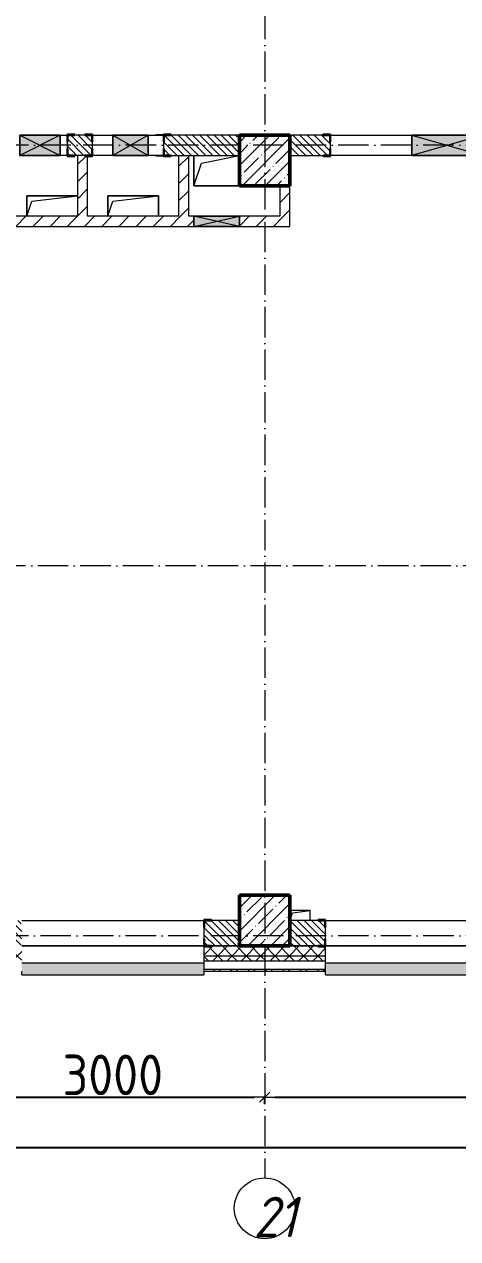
# Model space of a CAD drawing. Header units: millimetres. Extents: x -213536 to 1564669, y -45299 to 942238.
# Drawn here: x 170004 to 174286, y 511308 to 523291 of the extents above; entities that cross this region are included whole.
import ezdxf

# ---------------------------------------------------------------- set-up
doc = ezdxf.new("R2010")
doc.units = ezdxf.units.MM
doc.linetypes.add('50_200_ШТРИХ_1Т_ш5_п1_п1_', pattern=[700, 500, -100, 0, -100])
for name, color, linetype, lineweight in [('3.3) Вычитаем ЖБбалки 0.4м -', 31, 'Continuous', 30), ('A-____-____-DIMS', 7, 'Continuous', 9), ('A-DETL-GENF-OTLN', 7, 'Continuous', 9), ('A-FLOR-____-OTLN', 7, 'Continuous', 9), ('A-GENM-____-MCUT', 7, 'Continuous', 25), ('A-GENM-____-OTLN', 7, 'Continuous', 9), ('A-GENM-____-OTLN-1', 7, 'Continuous', 25), ('A-GLAZ-____-OTLN', 7, 'Continuous', 9), ('A-WALL-____-MCUT', 7, 'Continuous', 13), ('A-WALL-____-MCUT-1', 7, 'Continuous', 9), ('A-WALL-____-OTLN', 7, 'Continuous', 9), ('A-WALL-____-PATT-1', 7, 'Continuous', 9), ('A-WALL-FNSH-MCUT-1', 7, 'Continuous', 9), ('I-WALL-____-OTLN', 7, 'Continuous', 9), ('S-COLS-____-MCUT', 7, 'Continuous', 50), ('S-COLS-____-OTLN', 7, 'Continuous', 9), ('S-GRID-____-IDEN', 7, 'Continuous', 9), ('S-GRID-____-OTLN-1', 7, '50_200_ШТРИХ_1Т_ш5_п1_п1_', 9)]:
    doc.layers.add(name, color=color, linetype=linetype, lineweight=lineweight)
doc.layers.add('A-GLAZ-____-OTLN-1', color=7, linetype='Continuous', lineweight=9, true_color=0xc0c0c0)
doc.styles.add('ISOCPEUR_I_9', font='isocpeui.ttf', dxfattribs={"width": 0.9, "height": 250})
doc.styles.add('СПДС', font='isocpeur.ttf', dxfattribs={"width": 0.9})
doc.dimstyles.new('Размера А3', dxfattribs={"dimtxt": 200, "dimasz": 100, "dimexe": 70, "dimexo": 100, "dimgap": 20, "dimtad": 1, "dimdec": 0, "dimrnd": 10, "dimzin": 0, "dimdsep": 46, "dimtxsty": 'СПДС', "dimblk": 'ARROWHEAD_6', "dimcen": 1, "dimclrd": 256, "dimclre": 256, "dimclrt": 256, "dimazin": 0, "dimtfac": 1, "dimtdec": 0, "dimtmove": 2, "dimatfit": 3, "dimfxl": 1, "dimtolj": 1, "dimtzin": 0, "dimarcsym": 0})
pattern_1 = [(45, (142429.06, 459015.94), (-70.71068, 70.71068), []), (135, (142429.06, 459015.94), (-70.71068, -70.71068), [])]
pattern_2 = [(45, (142429.06, 459015.94), (-84.85281, 84.85281), [])]
pattern_3 = [(135, (142429.057, 459015.94), (-35.35534, -35.35534), [])]

# ---------------------------------------------------------------- blocks, each defined once
blk = doc.blocks.new('BSC_Колонна _Прямоугольная - 500х500-V48-АР1_План отверстий 3 этажа в осях 1-64_Ю-ЯЯ')
at = {"layer": 'S-COLS-____-OTLN'}
h = blk.add_hatch(dxfattribs=at)
h.set_pattern_fill('FP_56', color=256, style=0, pattern_type=2)
h.set_pattern_definition([(45, (-29950, -55431.04), (-114.04925, 114.04925), []), (45, (-29835.95, -55431.04), (-114.04925, 114.04925), [201.613, -40.323, 3.353, -36.97])])
h.paths.add_polyline_path([(-250, -250), (250, -250), (250, 250), (-250, 250)], flags=0)
at = {"layer": 'S-COLS-____-MCUT'}
for p, q in [((250, 250), (-250, 250)), ((-250, 250), (-250, -250)), ((250, -250), (250, 250)), ((-250, -250), (250, -250))]:
    blk.add_line(p, q, dxfattribs=at)
blk = doc.blocks.new('BSC_Колонна _Прямоугольная - 500х500-V49-АР1_План отверстий 3 этажа в осях 1-64_Ю-ЯЯ')
at = {"layer": 'S-COLS-____-OTLN'}
h = blk.add_hatch(dxfattribs=at)
h.set_pattern_fill('FP_57', color=256, style=0, pattern_type=2)
h.set_pattern_definition([(45, (-29950, -62931.04), (-114.04925, 114.04925), []), (45, (-29835.95, -62931.04), (-114.04925, 114.04925), [201.613, -40.323, 3.353, -36.97])])
h.paths.add_polyline_path([(-250, -250), (250, -250), (250, 250), (-250, 250)], flags=0)
at = {"layer": 'S-COLS-____-MCUT'}
for p, q in [((250, 250), (-250, 250)), ((-250, 250), (-250, -250)), ((250, -250), (250, 250)), ((-250, -250), (250, -250))]:
    blk.add_line(p, q, dxfattribs=at)
blk = doc.blocks.new('Фахверк_СКБ_Уголок - 250_2700-27497298-АР1_План отверстий 3 этажа в осях 1-64_Ю-ЯЯ')
at = {"layer": 'A-GENM-____-MCUT'}
for p, q in [((200, 181), (125, 181)), ((125, 181), (125, 106)), ((131, 106), (131, 175)), ((131, 175), (200, 175)), ((200, 175), (200, 181)), ((125, 106), (131, 106)), ((131, -6), (125, -6)), ((125, -6), (125, -81)), ((125, -81), (200, -81)), ((131, -75), (131, -6)), ((200, -75), (131, -75)), ((200, -81), (200, -75))]:
    blk.add_line(p, q, dxfattribs=at)
blk = doc.blocks.new('Фахверк_СКБ_Уголок - 200_3960-28268576-АР1_План отверстий 3 этажа в осях 1-64_Ю-ЯЯ')
at = {"layer": 'A-GENM-____-MCUT'}
for p, q in [((200, 156), (125, 156)), ((125, 156), (125, 81)), ((131, 81), (131, 150)), ((131, 150), (200, 150)), ((200, 150), (200, 156)), ((125, 81), (131, 81)), ((131, 19), (125, 19)), ((125, 19), (125, -56)), ((131, -50), (131, 19)), ((125, -56), (200, -56)), ((200, -50), (131, -50)), ((200, -56), (200, -50))]:
    blk.add_line(p, q, dxfattribs=at)
blk = doc.blocks.new('Фахверк_СКБ_Уголок - 200_3960_зеркало-28268689-АР1_План отверстий 3 этажа в осях 1-64_Ю-ЯЯ')
at = {"layer": 'A-GENM-____-MCUT'}
for p, q in [((200, 156), (125, 156)), ((125, 156), (125, 81)), ((131, 81), (131, 150)), ((131, 150), (200, 150)), ((200, 150), (200, 156)), ((125, 81), (131, 81)), ((131, 19), (125, 19)), ((125, 19), (125, -56)), ((131, -50), (131, 19)), ((125, -56), (200, -56)), ((200, -50), (131, -50)), ((200, -56), (200, -50))]:
    blk.add_line(p, q, dxfattribs=at)
blk = doc.blocks.new('154_Стойка_СКБ_Уголок - СМ-2180_200-28268025-АР1_План отверстий 3 этажа в осях 1-64_Ю-ЯЯ')
at = {"layer": 'A-GENM-____-MCUT'}
for p, q in [((125, 156), (125, 81)), ((200, 156), (125, 156)), ((131, 81), (131, 150)), ((131, 150), (200, 150)), ((200, 150), (200, 156)), ((125, 81), (131, 81)), ((131, 19), (125, 19)), ((125, 19), (125, -56)), ((131, -50), (131, 19)), ((125, -56), (200, -56)), ((200, -50), (131, -50)), ((200, -56), (200, -50))]:
    blk.add_line(p, q, dxfattribs=at)
blk = doc.blocks.new('Стойка_Влож_Уголок_Опорный - Уголок-28213941-АР1_План отверстий 3 этажа в осях 1-64_Ю-ЯЯ')
at = {"layer": 'A-GENM-____-OTLN'}
for p, q in [((-212, -6), (-212, 0)), ((0, 0), (0, -6)), ((-212, -75), (-212, -6)), ((-212, -6), (-206, -6)), ((-212, -75), (-206, -75)), ((-6, -6), (0, -6)), ((-6, -75), (0, -75)), ((0, -6), (0, -75))]:
    blk.add_line(p, q, dxfattribs=at)
blk = doc.blocks.new('AR_Отверстие прямоугольное _в плите_ - AR_Отверстие прямоугольное _в плите_-30229432-АР1_План отверстий 3 этажа в осях 1-64_Ю-ЯЯ')
at = {"layer": 'A-GENM-____-OTLN'}
for p, q in [((250, 100), (-250, 100)), ((-250, 100), (-250, -100)), ((-250, -100), (-200, 50)), ((-200, 50), (250, 100))]:
    blk.add_line(p, q, dxfattribs=at)
blk = doc.blocks.new('AR_Отверстие прямоугольное _в плите_ - AR_Отверстие прямоугольное _в плите_-V165-АР1_План отверстий 3 этажа в осях 1-64_Ю-ЯЯ')
at = {"layer": 'A-GENM-____-OTLN'}
for p, q in [((250, 100), (-250, 100)), ((-250, 100), (-250, -100)), ((-250, -100), (-200, 50)), ((-200, 50), (250, 100)), ((250, -100), (250, 100))]:
    blk.add_line(p, q, dxfattribs=at)
blk = doc.blocks.new('AR_Отверстие прямоугольное _в плите_ - AR_Отверстие прямоугольное _в плите_-V178-АР1_План отверстий 3 этажа в осях 1-64_Ю-ЯЯ')
at = {"layer": 'A-GENM-____-OTLN'}
for p, q in [((100, 50), (-100, 50)), ((-100, -50), (-75, 25)), ((-75, 25), (100, 50)), ((100, -50), (100, 50))]:
    blk.add_line(p, q, dxfattribs=at)
blk = doc.blocks.new('AR_Отверстие прямоугольное _в плите_ - AR_Отверстие прямоугольное _в плите_-30552670-АР1_План отверстий 3 этажа в осях 1-64_Ю-ЯЯ')
at = {"layer": 'A-GENM-____-OTLN'}
for p, q in [((-225, 150), (-225, -150)), ((-150, 75), (225, 150)), ((-225, -150), (-150, 75)), ((-225, -150), (225, -150))]:
    blk.add_line(p, q, dxfattribs=at)
blk = doc.blocks.new('Отлив_СКБ - Отлив витража_120_НВФ-31885687-АР1_План отверстий 3 этажа в осях 1-64_Ю-ЯЯ')
at = {"layer": 'A-GLAZ-____-OTLN-1'}
for points in [[(0, -2), (1800, -2), (1800, 0), (0, 0)], [(945, -120), (1800, -120), (1800, -2), (0, -2), (0, -120), (878, -120)]]:
    blk.add_hatch(color=256, dxfattribs=at).paths.add_polyline_path(points, flags=0)
at = {"layer": 'A-GLAZ-____-OTLN'}
for p, q in [((0, 0), (1800, 0)), ((1800, -2), (0, -2)), ((0, -120), (0, -83)), ((1800, -83), (1800, -120)), ((0, -120), (1800, -120))]:
    blk.add_line(p, q, dxfattribs=at)
blk = doc.blocks.new('AR_Отверстие прямоугольное _в стене_ - AR_Отверстие прямоугольное _в стене__ЭОМ-36421602-АР1_План отверстий 3 этажа в осях 1-64_Ю-ЯЯ')
at = {"layer": 'A-GLAZ-____-OTLN'}
blk.add_hatch(color=256, dxfattribs=at).paths.add_polyline_path([(200, -100), (200, 100), (-200, 100), (-200, -100)], flags=0)
at = {"layer": 'A-DETL-GENF-OTLN'}
for p, q in [((-200, -100), (-200, 100)), ((-200, 100), (200, 100)), ((200, 100), (-200, -100)), ((-200, 100), (200, -100)), ((200, 100), (-200, 100)), ((-200, 100), (-200, -100)), ((200, 100), (200, -100)), ((200, -100), (200, 100)), ((200, -100), (-200, -100)), ((-200, -100), (200, -100))]:
    blk.add_line(p, q, dxfattribs=at)
blk = doc.blocks.new('AR_Отверстие прямоугольное _в стене_ - AR_Отверстие прямоугольное _в стене__ЭОМ-36921298-АР1_План отверстий 3 этажа в осях 1-64_Ю-ЯЯ')
at = {"layer": 'A-GLAZ-____-OTLN'}
blk.add_hatch(color=256, dxfattribs=at).paths.add_polyline_path([(175, -100), (175, 100), (-175, 100), (-175, -100)], flags=0)
at = {"layer": 'A-DETL-GENF-OTLN'}
for p, q in [((-175, -100), (-175, 100)), ((-175, 100), (175, 100)), ((175, 100), (-175, -100)), ((-175, 100), (175, -100)), ((175, 100), (-175, 100)), ((-175, 100), (-175, -100)), ((175, 100), (175, -100)), ((175, -100), (175, 100)), ((175, -100), (-175, -100)), ((-175, -100), (175, -100))]:
    blk.add_line(p, q, dxfattribs=at)
blk = doc.blocks.new('AR_Отверстие прямоугольное _в стене_ - AR_Отверстие прямоугольное _в стене__ОВ-36917871-АР1_План отверстий 3 этажа в осях 1-64_Ю-ЯЯ')
at = {"layer": 'A-GLAZ-____-OTLN'}
blk.add_hatch(color=256, dxfattribs=at).paths.add_polyline_path([(350, -100), (350, 100), (-350, 100), (-350, -100)], flags=0)
at = {"layer": 'A-DETL-GENF-OTLN'}
for p, q in [((-350, -100), (-350, 100)), ((-350, 100), (350, 100)), ((350, 100), (-350, -100)), ((-350, 100), (350, -100)), ((350, 100), (-350, 100)), ((-350, 100), (-350, -100)), ((350, 100), (350, -100)), ((350, -100), (350, 100)), ((350, -100), (-350, -100)), ((-350, -100), (350, -100))]:
    blk.add_line(p, q, dxfattribs=at)
blk = doc.blocks.new('AR_Отверстие прямоугольное _в стене__БезПР - AR_Отверстие прямоугольное _в стене__БезПР-36898991-АР1_План отверстий 3 этажа в осях 1-64_Ю-ЯЯ')
at = {"layer": 'A-GLAZ-____-OTLN'}
blk.add_hatch(color=256, dxfattribs=at).paths.add_polyline_path([(-225, 50), (-225, -50), (225, -50), (225, 50)], flags=0)
at = {"layer": 'A-DETL-GENF-OTLN'}
for p, q in [((-225, -50), (-225, 50)), ((-225, 50), (225, 50)), ((225, 50), (-225, -50)), ((-225, 50), (225, -50)), ((225, 50), (-225, 50)), ((-225, 50), (-225, -50)), ((225, 50), (225, -50)), ((225, -50), (225, 50)), ((225, -50), (-225, -50)), ((-225, -50), (225, -50))]:
    blk.add_line(p, q, dxfattribs=at)
at = {"layer": 'A-GLAZ-____-OTLN'}
blk.add_line((225, 50), (-225, 50), dxfattribs=at)
blk = doc.blocks.new('Ось сетки - Круг_Ø6_00__ISO-2_5_0_9K_-25732049-АР1_План отверстий 3 этажа в осях 1-64_Ю-ЯЯ')
at = {"layer": 'S-GRID-____-IDEN'}
blk.add_circle((0, 0), 3, dxfattribs=at)
blk = doc.blocks.new('ARROWHEAD_6')
at = {"color": 0, "linetype": 'Continuous'}
for p, q in [((0, 0), (-1, 0)), ((-0.5, -0.5), (0.5, 0.5))]:
    blk.add_line(p, q, dxfattribs=at)
blk = doc.blocks.new('*D2864')
at = {"layer": 'A-____-____-DIMS', "lineweight": -2, "transparency": 16777216}
for p, q in [((169379, 512710), (169379, 512634)), ((169479, 512704), (172279, 512704)), ((172379, 512710), (172379, 512634))]:
    blk.add_line(p, q, dxfattribs=at)
at = {"layer": 'Defpoints', "color": 0, "lineweight": 50, "transparency": 16777216}
for p in [(169379, 512810), (172379, 512810), (172379, 512704)]:
    blk.add_point(p, dxfattribs=at)
at = {"layer": 'A-____-____-DIMS', "lineweight": -2, "transparency": 16777216, "xscale": 100, "yscale": 100, "zscale": 100, "rotation": 180}
blk.add_blockref('ARROWHEAD_6', (169379, 512704), dxfattribs=at)
at = {"layer": 'A-____-____-DIMS', "lineweight": -2, "transparency": 16777216, "xscale": 100, "yscale": 100, "zscale": 100}
blk.add_blockref('ARROWHEAD_6', (172379, 512704), dxfattribs=at)
at = {"layer": 'A-____-____-DIMS', "transparency": 16777216, "insert": (170879, 512924), "char_height": 400, "attachment_point": 5, "style": 'СПДС'}
blk.add_mtext('\\A1;3000', dxfattribs=at)
blk = doc.blocks.new('*D2865')
at = {"layer": 'A-____-____-DIMS', "lineweight": -2, "transparency": 16777216}
for p, q in [((172379, 512710), (172379, 512634)), ((172479, 512704), (178279, 512704)), ((178379, 512710), (178379, 512634))]:
    blk.add_line(p, q, dxfattribs=at)
at = {"layer": 'Defpoints', "color": 0, "lineweight": 50, "transparency": 16777216}
for p in [(172379, 512810), (178379, 512810), (178379, 512704)]:
    blk.add_point(p, dxfattribs=at)
at = {"layer": 'A-____-____-DIMS', "lineweight": -2, "transparency": 16777216, "xscale": 100, "yscale": 100, "zscale": 100, "rotation": 180}
blk.add_blockref('ARROWHEAD_6', (172379, 512704), dxfattribs=at)
at = {"layer": 'A-____-____-DIMS', "lineweight": -2, "transparency": 16777216, "xscale": 100, "yscale": 100, "zscale": 100}
blk.add_blockref('ARROWHEAD_6', (178379, 512704), dxfattribs=at)
at = {"layer": 'A-____-____-DIMS', "transparency": 16777216, "insert": (175379, 512924), "char_height": 400, "attachment_point": 5, "style": 'СПДС'}
blk.add_mtext('\\A1;6000', dxfattribs=at)
blk = doc.blocks.new('*D2878')
at = {"layer": 'A-____-____-DIMS', "lineweight": -2, "transparency": 16777216}
for p, q in [((140079, 512214), (140079, 512138)), ((140179, 512208), (213379, 512208)), ((213479, 512214), (213479, 512138))]:
    blk.add_line(p, q, dxfattribs=at)
at = {"layer": 'Defpoints', "color": 0, "lineweight": 50, "transparency": 16777216}
for p in [(140079, 512314), (213479, 512314), (213479, 512208)]:
    blk.add_point(p, dxfattribs=at)
at = {"layer": 'A-____-____-DIMS', "lineweight": -2, "transparency": 16777216, "xscale": 100, "yscale": 100, "zscale": 100, "rotation": 180}
blk.add_blockref('ARROWHEAD_6', (140079, 512208), dxfattribs=at)
at = {"layer": 'A-____-____-DIMS', "lineweight": -2, "transparency": 16777216, "xscale": 100, "yscale": 100, "zscale": 100}
blk.add_blockref('ARROWHEAD_6', (213479, 512208), dxfattribs=at)
at = {"layer": 'A-____-____-DIMS', "transparency": 16777216, "insert": (176779, 512428), "char_height": 400, "attachment_point": 5, "style": 'СПДС'}
blk.add_mtext('\\A1;73400', dxfattribs=at)

msp = doc.modelspace()

# ---------------------------------------------------------------- hatches: boundary and pattern name
at = {"layer": 'A-WALL-____-PATT-1'}
h = msp.add_hatch(dxfattribs=at)
h.set_pattern_fill('FP_9', color=256, style=0, pattern_type=2)
h.set_pattern_definition(pattern_3)
h.paths.add_polyline_path([(171629.1, 521997), (172129.1, 521997), (172129.1, 522197), (171385.1, 522197), (171385.1, 522128), (171379.1, 522128), (171379.1, 522066), (171385.1, 522066), (171385.1, 521997), (171529.1, 521997)], flags=0)
h.paths.add_polyline_path([(170435.1, 521997), (170673.1, 521997), (170673.1, 522066), (170679.1, 522066), (170679.1, 522128), (170673.1, 522128), (170673.1, 522197), (170435.1, 522197), (170435.1, 522128), (170429.1, 522128), (170429.1, 522066), (170435.1, 522066)], flags=0)
h.paths.add_polyline_path([(169629.1, 521997), (169723.1, 521997), (169723.1, 522066), (169729.1, 522066), (169729.1, 522128), (169723.1, 522128), (169723.1, 522197), (169629.1, 522197), (169629.1, 522103)], flags=0)
h = msp.add_hatch(dxfattribs=at)
h.set_pattern_fill('FP_9', color=256, style=0, pattern_type=2)
h.set_pattern_definition(pattern_3)
h.paths.add_polyline_path([(178129.1, 521997), (178129.1, 522197), (175879.1, 522197), (175879.1, 521997), (177764.3, 521997)], flags=0)
h.paths.add_polyline_path([(174735.1, 521997), (175179.1, 521997), (175179.1, 522197), (174735.1, 522197), (174735.1, 522128), (174729.1, 522128), (174729.1, 522066), (174735.1, 522066), (174735.1, 522037)], flags=0)
h.paths.add_polyline_path([(172954.1, 521997), (173023.1, 521997), (173023.1, 522066), (173029.1, 522066), (173029.1, 522128), (173023.1, 522128), (173023.1, 522197), (172629.1, 522197), (172629.1, 521997)], flags=0)
h = msp.add_hatch(dxfattribs=at)
h.set_pattern_fill('FP_7', color=256, style=0, pattern_type=2)
h.set_pattern_definition(pattern_2)
h.paths.add_polyline_path([(170629.1, 521397), (170629.1, 521991), (170604.1, 521991), (170604.1, 521997), (170529.1, 521997), (170529.1, 521397), (170604.1, 521397)], flags=0)
h = msp.add_hatch(dxfattribs=at)
h.set_pattern_fill('FP_7', color=256, style=0, pattern_type=2)
h.set_pattern_definition(pattern_2)
h.paths.add_polyline_path([(171629.1, 521397), (171629.1, 521997), (171529.1, 521997), (171529.1, 521397)], flags=0)
h = msp.add_hatch(dxfattribs=at)
h.set_pattern_fill('FP_7', color=256, style=0, pattern_type=2)
h.set_pattern_definition(pattern_2)
h.paths.add_polyline_path([(172629.1, 521397), (172629.1, 521697), (172529.1, 521697), (172529.1, 521397)], flags=0)
h = msp.add_hatch(dxfattribs=at)
h.set_pattern_fill('FP_7', color=256, style=0, pattern_type=2)
h.set_pattern_definition(pattern_2)
h.paths.add_polyline_path([(172629.1, 521297), (172629.1, 521397), (172129.1, 521397), (172129.1, 521297), (172461.9, 521297)], flags=0)
h.paths.add_polyline_path([(171679.1, 521297), (171679.1, 521397), (167309.1, 521397), (167309.1, 521297), (170694.5, 521297)], flags=0)
h = msp.add_hatch(dxfattribs=at)
h.set_pattern_fill('FP_9', color=256, style=0, pattern_type=2)
h.set_pattern_definition(pattern_3)
h.paths.add_polyline_path([(171785.1, 514197), (172129.1, 514197), (172129.1, 514447), (171785.1, 514447), (171785.1, 514378), (171779.1, 514378), (171779.1, 514266), (171785.1, 514266)], flags=0)
h.paths.add_polyline_path([(169973.1, 514197), (169973.1, 514266), (169979.1, 514266), (169979.1, 514378), (169973.1, 514378), (169973.1, 514447), (169629.1, 514447), (169629.1, 514197), (169904.1, 514197)], flags=0)
h = msp.add_hatch(dxfattribs=at)
h.set_pattern_fill('FP_9', color=256, style=0, pattern_type=2)
h.set_pattern_definition(pattern_3)
h.paths.add_polyline_path([(175973.1, 514197), (175973.1, 514266), (175979.1, 514266), (175979.1, 514378), (175973.1, 514378), (175973.1, 514447), (174785.1, 514447), (174785.1, 514378), (174779.1, 514378), (174779.1, 514266), (174785.1, 514266), (174785.1, 514197), (175904.1, 514197)], flags=0)
h.paths.add_polyline_path([(177785.1, 514197), (178129.1, 514197), (178129.1, 514447), (177785.1, 514447), (177785.1, 514378), (177779.1, 514378), (177779.1, 514266), (177785.1, 514266)], flags=0)
h.paths.add_polyline_path([(172904.1, 514197), (172973.1, 514197), (172973.1, 514266), (172979.1, 514266), (172979.1, 514378), (172973.1, 514378), (172973.1, 514447), (172629.1, 514447), (172629.1, 514197)], flags=0)
h = msp.add_hatch(dxfattribs=at)
h.set_pattern_fill('FP_4', color=256, style=0, pattern_type=2)
h.set_pattern_definition(pattern_1)
h.paths.add_polyline_path([(216729.1, 514047), (216729.1, 514097), (210379.1, 514097), (210379.1, 514047), (216648.5, 514047)], flags=0)
h.paths.add_polyline_path([(209379.1, 514047), (209379.1, 514097), (207429.1, 514097), (207429.1, 514047), (207811.2, 514047)], flags=0)
h.paths.add_polyline_path([(203529.1, 514047), (203529.1, 514097), (202329.1, 514097), (202329.1, 514047), (202508.8, 514047)], flags=0)
h.paths.add_polyline_path([(206043.7, 514047), (206429.1, 514047), (206429.1, 514097), (205329.1, 514097), (205329.1, 514047)], flags=0)
h.paths.add_polyline_path([(199857.6, 514047), (200529.1, 514047), (200529.1, 514097), (199329.1, 514097), (199329.1, 514047)], flags=0)
h.paths.add_polyline_path([(197529.1, 514047), (197529.1, 514097), (196329.1, 514097), (196329.1, 514047), (197206.4, 514047)], flags=0)
h.paths.add_polyline_path([(194529.1, 514047), (194529.1, 514097), (193329.1, 514097), (193329.1, 514047), (193671.5, 514047)], flags=0)
h.paths.add_polyline_path([(191529.1, 514047), (191529.1, 514097), (190329.1, 514097), (190329.1, 514047), (191020.3, 514047)], flags=0)
h.paths.add_polyline_path([(188529.1, 514047), (188529.1, 514097), (186779.1, 514097), (186779.1, 514047), (188369.1, 514047)], flags=0)
h.paths.add_polyline_path([(184979.1, 514047), (184979.1, 514097), (183779.1, 514097), (183779.1, 514047), (184834.2, 514047)], flags=0)
h.paths.add_polyline_path([(181979.1, 514047), (181979.1, 514097), (180779.1, 514097), (180779.1, 514047), (181299.2, 514047)], flags=0)
h.paths.add_polyline_path([(178979.1, 514047), (178979.1, 514097), (177779.1, 514097), (177779.1, 514047), (178648, 514047)], flags=0)
h.paths.add_polyline_path([(174779.1, 514047), (175979.1, 514047), (175979.1, 514097), (174779.1, 514097)], flags=0)
h.paths.add_polyline_path([(172461.9, 514047), (172979.1, 514047), (172979.1, 514097), (171779.1, 514097), (171779.1, 514047)], flags=0)
h.paths.add_polyline_path([(169810.7, 514047), (169979.1, 514047), (169979.1, 514097), (168779.1, 514097), (168779.1, 514047), (168927, 514047)], flags=0)
h.paths.add_polyline_path([(166979.1, 514047), (166979.1, 514097), (165779.1, 514097), (165779.1, 514047), (166275.8, 514047)], flags=0)
h.paths.add_polyline_path([(163624.6, 514047), (163979.1, 514047), (163979.1, 514097), (162779.1, 514097), (162779.1, 514047)], flags=0)
h.paths.add_polyline_path([(160973.4, 514047), (160979.1, 514047), (160979.1, 514097), (159779.1, 514097), (159779.1, 514047), (160089.7, 514047)], flags=0)
h.paths.add_polyline_path([(158322.2, 514047), (158779.1, 514047), (158779.1, 514097), (148979.1, 514097), (148979.1, 514047), (156554.7, 514047)], flags=0)
h.paths.add_polyline_path([(147979.1, 514047), (147979.1, 514097), (139879.1, 514097), (139879.1, 514047), (145950, 514047)], flags=0)
h = msp.add_hatch(dxfattribs=at)
h.set_pattern_fill('FP_4', color=256, style=0, pattern_type=2)
h.set_pattern_definition(pattern_1)
h.paths.add_polyline_path([(216648.5, 514097), (216729.1, 514097), (216729.1, 514197), (210379.1, 514197), (210379.1, 514097), (213113.6, 514097)], flags=0)
h.paths.add_polyline_path([(206043.7, 514097), (206429.1, 514097), (206429.1, 514191), (206354.1, 514191), (206354.1, 514197), (205404.1, 514197), (205404.1, 514191), (205329.1, 514191), (205329.1, 514097), (205679.1, 514097)], flags=0)
h.paths.add_polyline_path([(207811.2, 514097), (209379.1, 514097), (209379.1, 514197), (207504.1, 514197), (207504.1, 514191), (207429.1, 514191), (207429.1, 514097)], flags=0)
h.paths.add_polyline_path([(202404.1, 514097), (203529.1, 514097), (203529.1, 514191), (203454.1, 514191), (203454.1, 514197), (202404.1, 514197), (202404.1, 514191), (202329.1, 514191), (202329.1, 514097), (202335.1, 514097)], flags=0)
h.paths.add_polyline_path([(200529.1, 514097), (200529.1, 514191), (200454.1, 514191), (200454.1, 514197), (199404.1, 514197), (199404.1, 514191), (199329.1, 514191), (199329.1, 514097), (199857.6, 514097)], flags=0)
h.paths.add_polyline_path([(196404.1, 514097), (197529.1, 514097), (197529.1, 514191), (197454.1, 514191), (197454.1, 514197), (196404.1, 514197), (196404.1, 514191), (196329.1, 514191), (196329.1, 514097)], flags=0)
h.paths.add_polyline_path([(194454.1, 514097), (194529.1, 514097), (194529.1, 514191), (194454.1, 514191), (194454.1, 514197), (193404.1, 514197), (193404.1, 514191), (193329.1, 514191), (193329.1, 514097), (193671.5, 514097)], flags=0)
h.paths.add_polyline_path([(190679.1, 514097), (191529.1, 514097), (191529.1, 514191), (191454.1, 514191), (191454.1, 514197), (190404.1, 514197), (190404.1, 514191), (190329.1, 514191), (190329.1, 514097), (190404.1, 514097)], flags=0)
h.paths.add_polyline_path([(188369.1, 514097), (188529.1, 514097), (188529.1, 514191), (188454.1, 514191), (188454.1, 514197), (186854.1, 514197), (186854.1, 514191), (186779.1, 514191), (186779.1, 514097), (187485.4, 514097)], flags=0)
h.paths.add_polyline_path([(184834.2, 514097), (184979.1, 514097), (184979.1, 514191), (184904.1, 514191), (184904.1, 514197), (183854.1, 514197), (183854.1, 514191), (183779.1, 514191), (183779.1, 514097)], flags=0)
h.paths.add_polyline_path([(181979.1, 514097), (181979.1, 514191), (181904.1, 514191), (181904.1, 514197), (180854.1, 514197), (180854.1, 514191), (180779.1, 514191), (180779.1, 514097), (181299.2, 514097)], flags=0)
h.paths.add_polyline_path([(178648, 514097), (178979.1, 514097), (178979.1, 514191), (178904.1, 514191), (178904.1, 514197), (177854.1, 514197), (177854.1, 514191), (177779.1, 514191), (177779.1, 514097), (178206.2, 514097)], flags=0)
h.paths.add_polyline_path([(174854.1, 514097), (175979.1, 514097), (175979.1, 514191), (175904.1, 514191), (175904.1, 514197), (174854.1, 514197), (174854.1, 514191), (174779.1, 514191), (174779.1, 514097), (174785.1, 514097)], flags=0)
h.paths.add_polyline_path([(171779.1, 514097), (172979.1, 514097), (172979.1, 514191), (172904.1, 514191), (172904.1, 514197), (171854.1, 514197), (171854.1, 514191), (171779.1, 514191)], flags=0)
h.paths.add_polyline_path([(169979.1, 514097), (169979.1, 514191), (169904.1, 514191), (169904.1, 514197), (168854.1, 514197), (168854.1, 514191), (168779.1, 514191), (168779.1, 514097), (169810.7, 514097)], flags=0)
h.paths.add_polyline_path([(165854.1, 514097), (166979.1, 514097), (166979.1, 514191), (166904.1, 514191), (166904.1, 514197), (165854.1, 514197), (165854.1, 514191), (165779.1, 514191), (165779.1, 514097), (165785.1, 514097)], flags=0)
h.paths.add_polyline_path([(163979.1, 514097), (163979.1, 514191), (163904.1, 514191), (163904.1, 514197), (162854.1, 514197), (162854.1, 514191), (162779.1, 514191), (162779.1, 514097), (163904.1, 514097)], flags=0)
h.paths.add_polyline_path([(160629.1, 514097), (160979.1, 514097), (160979.1, 514191), (160904.1, 514191), (160904.1, 514197), (159854.1, 514197), (159854.1, 514191), (159779.1, 514191), (159779.1, 514097), (160129.1, 514097)], flags=0)
h.paths.add_polyline_path([(158779.1, 514097), (158779.1, 514191), (158704.1, 514191), (158704.1, 514197), (148979.1, 514197), (148979.1, 514097), (158322.2, 514097)], flags=0)
h.paths.add_polyline_path([(147979.1, 514097), (147979.1, 514197), (139979.1, 514197), (139979.1, 514097), (145950, 514097)], flags=0)
h = msp.add_hatch(dxfattribs=at)
h.set_pattern_fill('FP_6', color=256, style=0, pattern_type=2)
h.set_pattern_definition([(45, (142429.06, 459015.94), (-85.53659, 85.53659), []), (45, (142486.08, 459015.94), (-85.53659, 85.53659), [])])
h.paths.add_polyline_path([(187485.4, 513947), (187644.1, 513947), (187644.1, 513967), (186779.1, 513967), (186779.1, 513947)], flags=0)
h.paths.add_polyline_path([(184979.1, 513947), (184979.1, 513967), (183779.1, 513967), (183779.1, 513947), (184834.2, 513947)], flags=0)
h.paths.add_polyline_path([(181979.1, 513947), (181979.1, 513967), (180779.1, 513967), (180779.1, 513947), (181299.2, 513947)], flags=0)
h.paths.add_polyline_path([(178979.1, 513947), (178979.1, 513967), (177779.1, 513967), (177779.1, 513947), (178648, 513947)], flags=0)
h.paths.add_polyline_path([(175979.1, 513947), (175979.1, 513967), (174779.1, 513967), (174779.1, 513947), (175113.1, 513947)], flags=0)
h.paths.add_polyline_path([(172461.9, 513947), (172979.1, 513947), (172979.1, 513967), (171779.1, 513967), (171779.1, 513947)], flags=0)
h.paths.add_polyline_path([(169810.7, 513947), (169979.1, 513947), (169979.1, 513967), (168779.1, 513967), (168779.1, 513947), (168927, 513947)], flags=0)
h.paths.add_polyline_path([(165779.1, 513947), (166979.1, 513947), (166979.1, 513967), (165779.1, 513967)], flags=0)
h.paths.add_polyline_path([(162779.1, 513947), (163979.1, 513947), (163979.1, 513967), (162779.1, 513967)], flags=0)
h.paths.add_polyline_path([(159779.1, 513947), (160979.1, 513947), (160979.1, 513967), (159779.1, 513967)], flags=0)
h.paths.add_polyline_path([(158779.1, 513947), (158779.1, 513967), (148979.1, 513967), (148979.1, 513947), (158322.2, 513947)], flags=0)
h.paths.add_polyline_path([(147979.1, 513947), (147979.1, 513967), (139749.1, 513967), (139749.1, 513947), (145950, 513947)], flags=0)

# ---------------------------------------------------------------- linework, layer by layer
at = {"layer": '3.3) Вычитаем ЖБбалки 0.4м -'}
msp.add_lwpolyline([(172129.1, 514447), (172129.1, 514697), (172629.1, 514697), (172629.1, 514447)], dxfattribs=at)
at = {"layer": 'A-FLOR-____-OTLN'}
for p, q in [((171679.3, 521697), (171679.3, 521997)), ((172129.1, 521697), (171679.3, 521697)), ((170029.1, 521597), (170529.1, 521597)), ((170029.1, 521397), (170029.1, 521597)), ((170829.1, 521597), (171329.1, 521597)), ((170829.1, 521397), (170829.1, 521597)), ((171329.1, 521597), (171329.1, 521397))]:
    msp.add_line(p, q, dxfattribs=at)
at = {"layer": 'A-WALL-____-MCUT'}
for p, q in [((170429.1, 522128), (170429.1, 522066)), ((170604.1, 522197), (170504.1, 522197)), ((170679.1, 522066), (170679.1, 522128)), ((171379.1, 522128), (171379.1, 522066)), ((172129.1, 522197), (171454.1, 522197)), ((172954.1, 522197), (172629.1, 522197)), ((173029.1, 522066), (173029.1, 522128)), ((170604.1, 521997), (170504.1, 521997)), ((171454.1, 521997), (172129.1, 521997)), ((172629.1, 521997), (172954.1, 521997)), ((172129.1, 514447), (171854.1, 514447)), ((172904.1, 514447), (172629.1, 514447)), ((171779.1, 514378), (171779.1, 514266)), ((172979.1, 514266), (172979.1, 514378)), ((171779.1, 514191), (171779.1, 513967)), ((172979.1, 513967), (172979.1, 514191)), ((171779.1, 513967), (172979.1, 513967))]:
    msp.add_line(p, q, dxfattribs=at)
at = {"layer": 'A-WALL-____-MCUT-1'}
for p, q in [((172979.1, 514097), (171779.1, 514097)), ((172129.1, 514197), (171854.1, 514197)), ((171854.1, 514197), (172129.1, 514197)), ((172904.1, 514197), (172629.1, 514197)), ((172629.1, 514197), (172904.1, 514197)), ((172979.1, 514047), (171779.1, 514047))]:
    msp.add_line(p, q, dxfattribs=at)
at = {"layer": 'A-WALL-____-OTLN'}
for p, q in [((169979.1, 514447), (171779.1, 514447)), ((172979.1, 514447), (174779.1, 514447)), ((169979.1, 514197), (171779.1, 514197)), ((171779.1, 514197), (169979.1, 514197)), ((172979.1, 514197), (174779.1, 514197)), ((174779.1, 514197), (172979.1, 514197))]:
    msp.add_line(p, q, dxfattribs=at)
at = {"layer": 'A-WALL-FNSH-MCUT-1'}
for p, q in [((170529.1, 521997), (170529.1, 521397)), ((170629.1, 521397), (170629.1, 521991)), ((171529.1, 521997), (171529.1, 521397)), ((171629.1, 521397), (171629.1, 521997)), ((172529.1, 521697), (172529.1, 521397)), ((172629.1, 521297), (172629.1, 521697)), ((170529.1, 521397), (169629.1, 521397)), ((171529.1, 521397), (170629.1, 521397)), ((171679.1, 521397), (171629.1, 521397)), ((172529.1, 521397), (172129.1, 521397)), ((167059.1, 521297), (171679.1, 521297)), ((172129.1, 521297), (172629.1, 521297)), ((171779.1, 513967), (171779.1, 513947)), ((172979.1, 513947), (172979.1, 513967)), ((171779.1, 513947), (172979.1, 513947))]:
    msp.add_line(p, q, dxfattribs=at)
at = {"layer": 'I-WALL-____-OTLN'}
for p, q in [((170359.1, 522197), (170429.1, 522197)), ((170679.1, 522197), (170879.1, 522197)), ((171229.1, 522197), (171379.1, 522197)), ((173029.1, 522197), (173834.1, 522197)), ((170429.1, 521997), (170359.1, 521997)), ((170879.1, 521997), (170679.1, 521997)), ((171379.1, 521997), (171229.1, 521997)), ((173834.1, 521997), (173029.1, 521997))]:
    msp.add_line(p, q, dxfattribs=at)
at = {"layer": 'S-GRID-____-OTLN-1', "color": 251, "ltscale": 0.6, "true_color": 0x636466}
for p, q in [((172379.1, 549908.8), (172379.1, 511907.5)), ((246503.5, 522097), (137760.3, 522097)), ((217909.1, 517947), (137760.3, 517947)), ((246503.5, 514297), (137760.3, 514297))]:
    msp.add_line(p, q, dxfattribs=at)

# ---------------------------------------------------------------- block references
at = {"layer": 'A-GENM-____-OTLN', "rotation": 269.9999999999995}
msp.add_blockref('Стойка_Влож_Уголок_Опорный - Уголок-28213941-АР1_План отверстий 3 этажа в осях 1-64_Ю-ЯЯ', (171379.1, 521991), dxfattribs=at)
at = {"layer": 'A-GENM-____-OTLN'}
for name, p in [('AR_Отверстие прямоугольное _в плите_ - AR_Отверстие прямоугольное _в плите_-30552670-АР1_План отверстий 3 этажа в осях 1-64_Ю-ЯЯ', (171904.3, 521847)), ('AR_Отверстие прямоугольное _в плите_ - AR_Отверстие прямоугольное _в плите_-30229432-АР1_План отверстий 3 этажа в осях 1-64_Ю-ЯЯ', (170279.1, 521497)), ('AR_Отверстие прямоугольное _в плите_ - AR_Отверстие прямоугольное _в плите_-V165-АР1_План отверстий 3 этажа в осях 1-64_Ю-ЯЯ', (171079.1, 521497)), ('AR_Отверстие прямоугольное _в плите_ - AR_Отверстие прямоугольное _в плите_-V178-АР1_План отверстий 3 этажа в осях 1-64_Ю-ЯЯ', (172729.1, 514497))]:
    msp.add_blockref(name, p, dxfattribs=at)
at = {"layer": 'A-GENM-____-OTLN-1'}
for name, p in [('Фахверк_СКБ_Уголок - 200_3960-28268576-АР1_План отверстий 3 этажа в осях 1-64_Ю-ЯЯ', (170304.1, 522047)), ('154_Стойка_СКБ_Уголок - СМ-2180_200-28268025-АР1_План отверстий 3 этажа в осях 1-64_Ю-ЯЯ', (171254.1, 522047)), ('Фахверк_СКБ_Уголок - 250_2700-27497298-АР1_План отверстий 3 этажа в осях 1-64_Ю-ЯЯ', (171654.1, 514272))]:
    msp.add_blockref(name, p, dxfattribs=at)
at = {"layer": 'A-GENM-____-OTLN-1', "rotation": 180}
for name, p in [('Фахверк_СКБ_Уголок - 200_3960_зеркало-28268689-АР1_План отверстий 3 этажа в осях 1-64_Ю-ЯЯ', (170804.1, 522147)), ('Фахверк_СКБ_Уголок - 200_3960-28268576-АР1_План отверстий 3 этажа в осях 1-64_Ю-ЯЯ', (173154.1, 522147)), ('Фахверк_СКБ_Уголок - 250_2700-27497298-АР1_План отверстий 3 этажа в осях 1-64_Ю-ЯЯ', (173104.1, 514372))]:
    msp.add_blockref(name, p, dxfattribs=at)
at = {"layer": 'A-GLAZ-____-OTLN'}
for name, p in [('AR_Отверстие прямоугольное _в стене_ - AR_Отверстие прямоугольное _в стене__ЭОМ-36421602-АР1_План отверстий 3 этажа в осях 1-64_Ю-ЯЯ', (170159.1, 522097)), ('AR_Отверстие прямоугольное _в стене_ - AR_Отверстие прямоугольное _в стене__ЭОМ-36921298-АР1_План отверстий 3 этажа в осях 1-64_Ю-ЯЯ', (171054.1, 522097)), ('AR_Отверстие прямоугольное _в стене_ - AR_Отверстие прямоугольное _в стене__ОВ-36917871-АР1_План отверстий 3 этажа в осях 1-64_Ю-ЯЯ', (174184.1, 522097)), ('Отлив_СКБ - Отлив витража_120_НВФ-31885687-АР1_План отверстий 3 этажа в осях 1-64_Ю-ЯЯ', (169979.1, 514030)), ('Отлив_СКБ - Отлив витража_120_НВФ-31885687-АР1_План отверстий 3 этажа в осях 1-64_Ю-ЯЯ', (172979.1, 514030))]:
    msp.add_blockref(name, p, dxfattribs=at)
at = {"layer": 'A-GLAZ-____-OTLN', "rotation": 180}
msp.add_blockref('AR_Отверстие прямоугольное _в стене__БезПР - AR_Отверстие прямоугольное _в стене__БезПР-36898991-АР1_План отверстий 3 этажа в осях 1-64_Ю-ЯЯ', (171904.1, 521347), dxfattribs=at)
at = {"layer": 'S-COLS-____-OTLN'}
for name, p in [('BSC_Колонна _Прямоугольная - 500х500-V49-АР1_План отверстий 3 этажа в осях 1-64_Ю-ЯЯ', (172379.1, 521947)), ('BSC_Колонна _Прямоугольная - 500х500-V48-АР1_План отверстий 3 этажа в осях 1-64_Ю-ЯЯ', (172379.1, 514447))]:
    msp.add_blockref(name, p, dxfattribs=at)
at = {"layer": 'S-GRID-____-IDEN', "xscale": 99.99999999999993, "yscale": 99.99999999999993, "zscale": 99.99999999999993, "rotation": 180}
msp.add_blockref('Ось сетки - Круг_Ø6_00__ISO-2_5_0_9K_-25732049-АР1_План отверстий 3 этажа в осях 1-64_Ю-ЯЯ', (172379.1, 511607.5), dxfattribs=at)

# ---------------------------------------------------------------- texts
at = {"layer": 'S-GRID-____-IDEN', "insert": (172268.5, 511721.5), "char_height": 400, "width": 346.329, "attachment_point": 1, "style": 'ISOCPEUR_I_9'}
msp.add_mtext('21', dxfattribs=at)

# ---------------------------------------------------------------- dimensions: what is measured, and where the dimension line sits
at = {"layer": 'A-____-____-DIMS'}
for base, p1, p2, picture, middle in [((172379.1, 512704.4), (169379.1, 512810.5), (172379.1, 512810.5), '*D2864', (170879.1, 512924.4)), ((178379.1, 512704.4), (172379.1, 512810.5), (178379.1, 512810.5), '*D2865', (175379.1, 512924.4)), ((213479.1, 512207.6), (140079.1, 512313.7), (213479.1, 512313.7), '*D2878', (176779.1, 512427.6))]:
    dim = msp.add_linear_dim(base=base, p1=p1, p2=p2, dimstyle='Размера А3', override={"dimtxt": 400}, dxfattribs=at)
    dim.commit()
    dim.dimension.update_dxf_attribs({"geometry": picture, "text_midpoint": middle})

doc.saveas('drawing.dxf')
